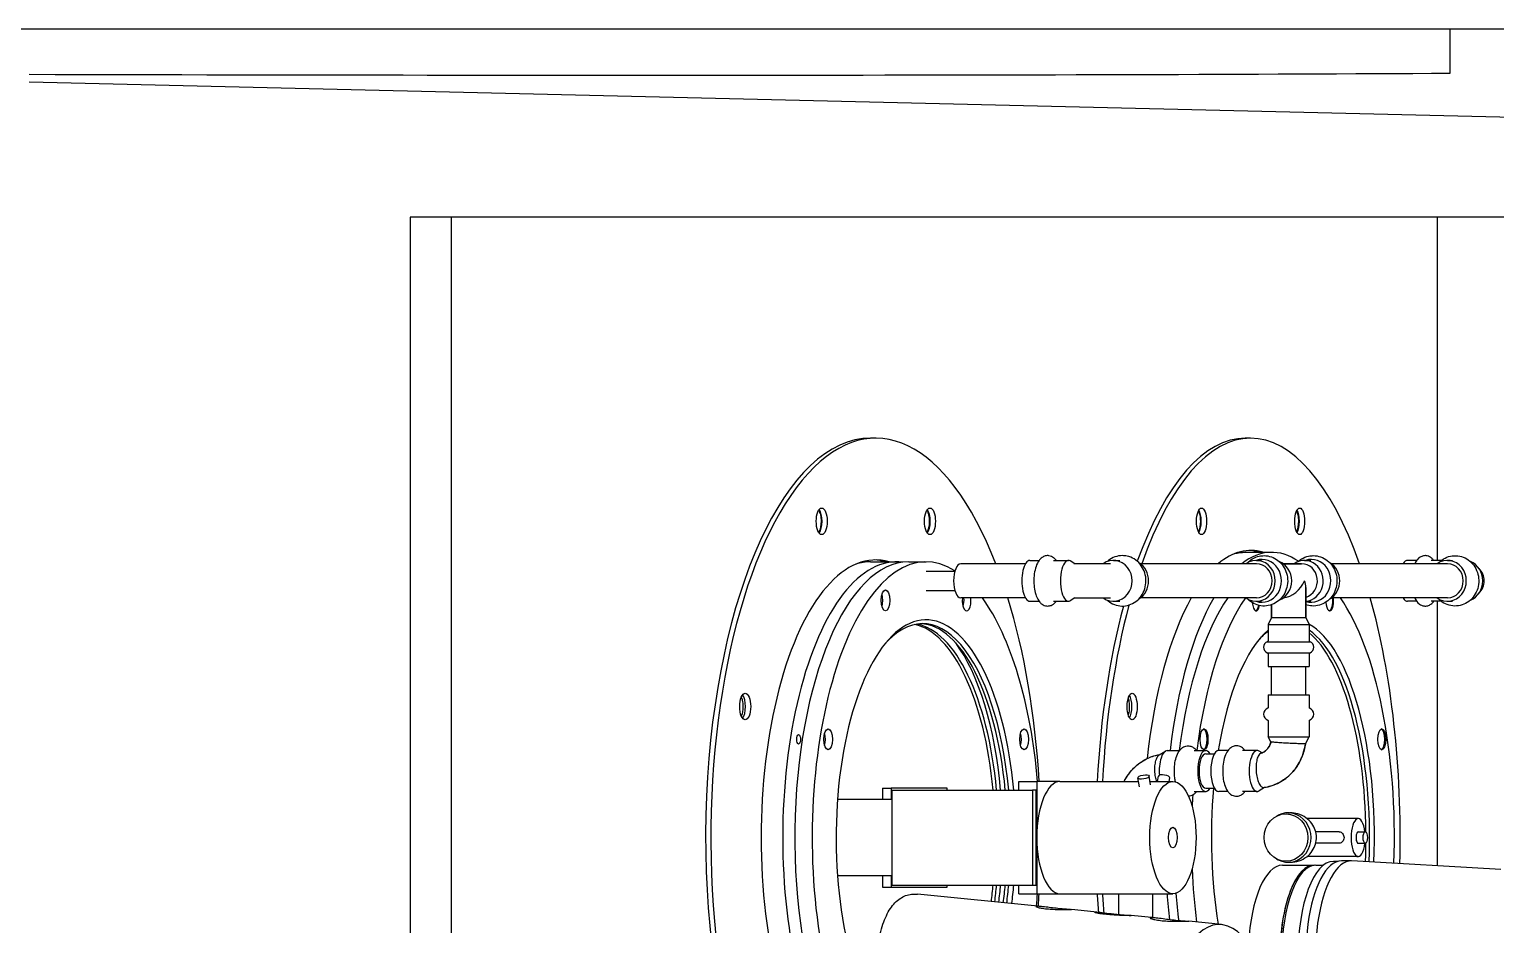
# Model space of a CAD drawing. Header units: millimetres. Extents: x 0 to 118900, y 0 to 84100.
# Drawn here: x 35379 to 36150, y 74090 to 74561 of the extents above; entities that cross this region are included whole.
import ezdxf

# ---------------------------------------------------------------- set-up
doc = ezdxf.new("R2010")
doc.units = ezdxf.units.MM
doc.header["$LTSCALE"] = 100
doc.layers.add('Visible', color=7, linetype='Continuous', lineweight=25)

msp = doc.modelspace()

# ---------------------------------------------------------------- linework, layer by layer
at = {"layer": 'Visible'}
for p, q in [((36513.93, 74561.18), (34208.97, 74561.18)), ((36125.83, 74538.12), (36125.83, 74561.18)), ((35378.81, 74533.51), (36444.13, 74508.18)), ((35579.12, 74462.45), (35579.12, 72588.18)), ((36263.92, 74462.45), (35579.12, 74462.45)), ((35600.81, 72588.18), (35600.81, 74462.45)), ((36119.22, 74281.93), (36119.22, 74462.45)), ((35823.87, 74346.18), (35821.13, 74346.18)), ((36020.91, 74346.18), (36018.13, 74346.18)), ((35821.13, 74281.18), (35834.8, 74281.18)), ((35841.17, 74281.18), (35850.28, 74281.18)), ((35904.91, 74281.93), (35909.7, 74281.93)), ((35917.32, 74281.93), (35925.14, 74281.93)), ((35928.52, 74280.18), (35926.12, 74281.63)), ((35948.77, 74281.93), (35952.12, 74281.93)), ((36018.13, 74286.18), (36032.04, 74286.18)), ((36024, 74281.93), (36026.64, 74281.93)), ((36049.21, 74281.93), (36052.55, 74281.93)), ((36108.21, 74281.93), (36103.42, 74281.93)), ((36121.14, 74281.93), (36115.83, 74281.93)), ((36124.44, 74281.93), (36127.08, 74281.93)), ((35850.28, 74276.18), (35865.4, 74276.18)), ((35902.6, 74280.18), (35868.49, 74280.18)), ((35947.3, 74280.18), (35928.04, 74280.18)), ((36024, 74280.18), (35962.84, 74280.18)), ((36038.07, 74280.18), (36047.75, 74280.18)), ((36047.75, 74280.18), (36038.07, 74280.18)), ((36124.44, 74280.18), (36063.28, 74280.18)), ((35850.28, 74266.18), (35865.4, 74266.18)), ((36049.94, 74267.63), (36049.94, 74251.88)), ((36049.94, 74251.88), (36049.94, 74267.63)), ((35902.6, 74262.18), (35868.49, 74262.18)), ((35904.91, 74260.43), (35909.7, 74260.43)), ((35917.32, 74260.43), (35925.14, 74260.43)), ((35928.52, 74262.18), (35926.12, 74260.72)), ((35928.04, 74262.18), (35947.3, 74262.18)), ((35948.77, 74260.43), (35952.12, 74260.43)), ((36024, 74262.18), (35962.84, 74262.18)), ((36024, 74260.43), (36026.64, 74260.43)), ((36031.94, 74258.62), (36031.94, 74251.88)), ((36031.94, 74251.88), (36031.94, 74258.62)), ((36049.94, 74260.43), (36052.55, 74260.43)), ((36124.44, 74262.18), (36063.28, 74262.18)), ((36108.21, 74260.43), (36103.42, 74260.43)), ((36121.14, 74260.43), (36115.83, 74260.43)), ((36119.22, 74121.32), (36119.22, 74260.43)), ((36124.44, 74260.43), (36127.08, 74260.43)), ((36031.94, 74251.88), (36030.19, 74248.18)), ((36031.94, 74251.88), (36049.94, 74251.88)), ((36049.94, 74251.88), (36051.69, 74248.18)), ((36030.19, 74248.18), (36051.69, 74248.18)), ((36030.19, 74248.18), (36030.19, 74239.68)), ((36051.69, 74248.18), (36051.69, 74239.68)), ((36029.69, 74239.18), (36052.19, 74239.18)), ((36029.69, 74233.38), (36052.19, 74233.38)), ((36030.19, 74232.88), (36030.19, 74226.18)), ((36051.69, 74232.88), (36051.69, 74226.18)), ((36030.19, 74226.18), (36051.69, 74226.18)), ((36031.94, 74211.18), (36031.94, 74226.18)), ((36049.94, 74211.18), (36049.94, 74226.18)), ((36030.19, 74211.18), (36051.69, 74211.18)), ((36030.19, 74211.18), (36030.19, 74204.48)), ((36051.69, 74211.18), (36051.69, 74204.48)), ((36030.19, 74197.68), (36030.19, 74189.18)), ((36051.69, 74197.68), (36051.69, 74189.18)), ((36030.19, 74189.18), (36051.69, 74189.18)), ((36031.61, 74186.55), (36030.19, 74189.18)), ((36049.7, 74185.51), (36051.69, 74189.18)), ((35972.92, 74179.69), (35976.12, 74181.63)), ((35977.11, 74181.93), (35983.55, 74181.93)), ((35991.17, 74181.93), (35997.33, 74181.93)), ((36008.96, 74181.93), (36004.17, 74181.93)), ((36024.39, 74181.93), (36016.58, 74181.93)), ((36026.91, 74180.7), (36025.37, 74181.63)), ((35997.33, 74180.18), (36001.85, 74180.18)), ((35899.11, 74161.18), (35899.11, 74165.68)), ((35899.11, 74165.68), (35908.49, 74165.68)), ((35920.68, 74165.68), (35908.49, 74165.68)), ((35908.49, 74165.68), (35908.49, 74136.18)), ((35920.68, 74165.68), (35961.95, 74165.68)), ((35962.42, 74162.9), (35961.63, 74167.55)), ((35968.34, 74163.91), (35967.54, 74168.56)), ((35968.04, 74165.68), (35980.06, 74165.68)), ((35972.04, 74165.68), (35972.53, 74168.56)), ((35978.13, 74165.68), (35978.45, 74167.55)), ((35827.42, 74162.18), (35827.42, 74156.18)), ((35827.42, 74162.18), (35831.97, 74162.18)), ((35831.97, 74162.18), (35831.97, 74156.18)), ((35861.3, 74162.18), (35831.97, 74162.18)), ((35832.39, 74161.18), (35906.16, 74161.18)), ((35832.39, 74111.18), (35832.39, 74161.18)), ((35861.3, 74161.18), (35861.3, 74162.18)), ((35908.22, 74161.18), (35906.16, 74161.18)), ((35906.16, 74161.18), (35906.16, 74111.18)), ((35908.22, 74111.18), (35908.22, 74161.18)), ((35991.17, 74160.43), (35997.33, 74160.43)), ((35997.33, 74162.18), (36001.85, 74162.18)), ((36008.96, 74160.43), (36004.17, 74160.43)), ((36024.39, 74160.43), (36016.58, 74160.43)), ((36028.3, 74162.5), (36025.37, 74160.72)), ((35831.97, 74156.18), (35803.72, 74156.18)), ((36034.48, 74147.42), (36035.39, 74147.89)), ((36040.65, 74149.19), (36041.77, 74149.19)), ((36077.47, 74146.18), (36050.56, 74146.18)), ((35908.49, 74136.18), (35908.49, 74106.68)), ((36067.41, 74139.18), (36055.17, 74139.19)), ((36077.47, 74139.18), (36081.18, 74139.18)), ((36067.41, 74133.18), (36055.16, 74133.19)), ((36077.47, 74133.18), (36081.18, 74133.18)), ((36034.47, 74124.98), (36035.38, 74124.5)), ((36037.6, 74121.68), (36054.29, 74121.68)), ((36040.64, 74123.19), (36041.76, 74123.19)), ((36077.47, 74126.18), (36050.53, 74126.18)), ((36055.22, 74121.68), (36059.25, 74121.68)), ((36067.02, 74123.68), (36064.49, 74123.68)), ((36073.77, 74123.88), (36068.7, 74123.88)), ((36152.5, 74119.44), (36074.16, 74123.87)), ((35803.72, 74116.18), (35831.97, 74116.18)), ((35827.42, 74116.18), (35827.42, 74110.18)), ((35831.97, 74116.18), (35831.97, 74110.18)), ((35827.42, 74110.18), (35831.97, 74110.18)), ((35831.97, 74110.18), (35861.3, 74110.18)), ((35832.39, 74111.18), (35906.16, 74111.18)), ((35910.83, 74099.93), (35845.84, 74106.43)), ((35861.3, 74110.18), (35861.3, 74111.18)), ((35899.11, 74106.68), (35899.11, 74111.18)), ((35899.11, 74106.68), (35908.49, 74106.68)), ((35906.16, 74111.18), (35908.22, 74111.18)), ((35908.49, 74106.68), (35920.68, 74106.68)), ((35920.68, 74106.68), (35980.06, 74106.68)), ((35951.56, 74095.76), (35951.56, 74106.68)), ((35969.56, 74094.06), (35969.56, 74106.68)), ((35941.74, 74096.84), (35926.67, 74098.35)), ((35950.09, 74095.51), (35948.11, 74095.51)), ((35950.09, 74095.51), (35952.91, 74095.51)), ((35952.91, 74095.51), (35953.19, 74095.23)), ((35970.7, 74093.94), (35958.08, 74095.21)), ((36005.67, 74090.45), (35988.47, 74092.17))]:
    msp.add_line(p, q, dxfattribs=at)
for centre, radius, start, end in [((36134.74, 74271.18), 9, 314.04405, 45.95595), ((36030.79, 74236.28), 3.1, 110.81542, 249.18458), ((36029.69, 74239.68), 0.5, 270, 0), ((36052.19, 74239.68), 0.5, 180, 270), ((36051.08, 74236.28), 3.1, 290.81542, 69.18458), ((36029.69, 74232.88), 0.5, 0, 90), ((36052.19, 74232.88), 0.5, 90, 180), ((36031, 74201.08), 3.31, 107.34635, 252.65365), ((36029.94, 74204.48), 0.25, 287.34635, 0), ((36051.94, 74204.48), 0.25, 180, 252.65365), ((36050.87, 74201.08), 3.31, 287.34635, 72.65365), ((36029.94, 74197.68), 0.25, 0, 72.65365), ((36051.94, 74197.68), 0.25, 107.34635, 180)]:
    msp.add_arc(centre, radius, start, end, dxfattribs=at)
for centre, major_axis, ratio, start_param, end_param in [((24937.91, 74793.16), (-11950, 230.75), 0.00929, 2.633764, 2.782712), ((35823.87, 74136.18), (0, 210), 0.413002, 5.467974, 9.184374), ((35821.13, 74136.18), (0, -210), 0.413002, 3.141593, 6.075094), ((36018.13, 74136.18), (0, 210), 0.37453, 0, 0.806906), ((36020.91, 74136.18), (0, 210), 0.37453, 5.467974, 7.098397), ((35792.69, 74302.48), (0, 7), 0.413002, 3.633753, 5.791025), ((35849.58, 74302.48), (0, 7), 0.413002, 3.633753, 5.791025), ((35992.33, 74302.48), (0, 7), 0.37453, 3.700786, 5.723992), ((36043.93, 74302.48), (0, 7), 0.37453, 3.700786, 5.723992), ((35850.28, 74136.18), (0, 145), 0.413002, 6.026618, 9.206833), ((36020.91, 74136.18), (0, 151), 0.37453, 6.168035, 6.588866), ((35823.87, 74136.18), (0, -146), 0.413002, 3.024485, 6.400293), ((35834.8, 74136.18), (0, 145), 0.413002, 6.229932, 9.474597), ((35841.17, 74136.18), (0, 145), 0.413002, 0, 3.084771), ((35821.13, 74136.18), (0, 145), 0.413002, 0, 0.12923), ((35822.05, 74136.18), (0, 146), 0.413002, 6.166077, 6.268081), ((35904.91, 74271.18), (0, 10.75), 0.393852, 0, 3.141593), ((35925.14, 74271.18), (0, 10.75), 0.393852, 6.048887, 9.659076), ((35948.77, 74271.18), (0, 10.75), 0.919174, 2.562957, 6.861821), ((36018.13, 74136.18), (0, 150), 0.37453, 0, 0.11056), ((36032.04, 74136.18), (0, 150), 0.37453, 6.031356, 6.566979), ((36024, 74271.18), (0, 10.75), 0.919174, 2.562957, 6.861821), ((36019.06, 74136.18), (0, 151), 0.37453, 6.168035, 6.266789), ((36026.84, 74271.18), (0, 11.25), 0.919174, 2.841527, 6.583251), ((36032.66, 74271.18), (0, 10.75), 0.919174, 3.486881, 5.937897), ((36049.21, 74271.18), (0, 10.75), 0.919174, 3.215447, 6.861821), ((36052.75, 74271.18), (0, 11.25), 0.919174, 2.865831, 6.582443), ((36103.42, 74271.18), (0, 10.75), 0.393852, 0, 0.578636), ((36124.44, 74271.18), (0, 10.75), 0.919174, 2.562957, 6.861821), ((36133.1, 74271.18), (0, 10.75), 0.919174, 3.488992, 5.935786), ((35868.49, 74271.18), (0, -9), 0.413002, 3.141593, 6.283185), ((35957.43, 74271.18), (0, -10.75), 0.919174, 0.507415, 2.634178), ((36024, 74271.18), (0, 9), 0.919174, 3.141593, 6.283185), ((36047.75, 74271.18), (0, 9), 0.919174, 3.40906, 6.283185), ((36057.87, 74271.18), (0, -10.75), 0.919174, 0.504173, 2.63742), ((36124.44, 74271.18), (0, 9), 0.919174, 3.141593, 6.283185), ((36040.94, 74271.18), (-7.51, -7.51), 0.659449, 0.669047, 2.153785), ((36040.94, 74271.18), (-7.51, -7.51), 0.659449, 0.669047, 2.153785), ((36040.94, 74271.18), (-7.51, 7.51), 0.659449, 3.724581, 4.1294), ((36040.94, 74271.18), (7.51, -7.51), 0.659449, 0.582989, 0.987808), ((35825.3, 74260.9), (0, 5.5), 0.413002, 4.072013, 5.352765), ((35871.61, 74260.9), (0, -5.5), 0.413002, 4.478207, 8.088164), ((35867.97, 74260.9), (0, 5.5), 0.413002, 4.072013, 4.946571), ((35850.28, 74136.18), (0, 145), 0.413002, 4.917268, 5.765497), ((35823.87, 74136.18), (0, 210), 0.413002, 4.853331, 5.35589), ((36018.13, 74136.18), (0, 210), 0.37453, 0.952272, 1.429854), ((36020.91, 74136.18), (0, -210), 0.37453, 4.090804, 4.571447), ((36020.91, 74136.18), (0, 151), 0.37453, 0.583686, 1.29178), ((36032.04, 74136.18), (0, -150), 0.37453, 3.715106, 4.402451), ((36033.89, 74136.18), (0, 142.5), 0.37453, 0.485995, 1.243956), ((36043.16, 74136.18), (0, -142.5), 0.37453, 3.627588, 4.385548), ((36023.81, 74260.9), (0, -5.5), 0.37453, 4.937342, 7.334614), ((36023.35, 74260.9), (0, -5.5), 0.37453, 0.11277, 1.07239), ((36062.51, 74260.9), (0, -5.5), 0.37453, 4.887826, 8.088164), ((36062.05, 74260.9), (0, -5.5), 0.37453, 0.11277, 1.804979), ((36043.16, 74136.18), (0, 142.5), 0.37453, 4.617067, 5.79719), ((36020.91, 74136.18), (0, 210), 0.37453, 4.646922, 5.35589), ((36103.42, 74271.18), (0, -10.75), 0.393852, 5.704549, 6.283185), ((35850.28, 74136.18), (0, 114.5), 0.413002, 4.932503, 8.893525), ((35848.46, 74136.18), (0, 112.5), 0.413002, 4.936482, 6.736463), ((35840.26, 74136.18), (0, 112.5), 0.413002, 4.936482, 6.194865), ((35842.08, 74136.18), (0, 112.5), 0.413002, 4.936482, 6.214527), ((35846.63, 74136.18), (0, 112.5), 0.413002, 4.936482, 6.263583), ((36043.16, 74136.18), (0, 114.5), 0.37453, 0.307442, 1.160053), ((36041.31, 74136.18), (0, 112.5), 0.37453, 0.267156, 0.395765), ((36043.16, 74136.18), (0, 114.5), 0.37453, 4.59889, 6.086377), ((36041.31, 74136.18), (0, 112.5), 0.37453, 4.59818, 6.034345), ((36039.45, 74136.18), (0, 112.5), 0.37453, 4.73734, 5.988653), ((35842.08, 74136.18), (0, -117.5), 0.413002, 1.785201, 2.628638), ((35752.45, 74205.06), (0, 7), 0.413002, 3.633753, 5.791025), ((35955.84, 74205.06), (0, 7), 0.37453, 3.700786, 5.723992), ((35795.12, 74187.84), (0, 5.5), 0.413002, 4.072013, 5.352765), ((35898.15, 74187.84), (0, 5.5), 0.413002, 4.072013, 5.352765), ((35995.99, 74187.84), (0, 5.5), 0.37453, 3.254362, 6.170416), ((36089.41, 74187.84), (0, 5.5), 0.37453, 3.254362, 6.170416), ((35977.11, 74171.18), (0, 10.75), 0.393852, 0, 1.776556), ((35997.33, 74171.18), (0, 10.75), 0.393852, 5.704549, 10.003414), ((36004.17, 74171.18), (0, -10.75), 0.393852, 3.141593, 6.283185), ((36024.39, 74171.18), (0, -10.75), 0.393852, 2.907295, 6.517483), ((35997.33, 74171.18), (0, -9), 0.393852, 3.141593, 6.283185), ((35920.68, 74136.18), (0, 29.5), 0.413002, 0, 1.570796), ((35975.49, 74168.05), (-2.96, 0.51), 0.348521, 3.141593, 6.283185), ((36043.16, 74136.18), (0, -142.5), 0.37453, 4.554702, 4.59624), ((36043.16, 74136.18), (0, -114.5), 0.37453, 4.483317, 5.121488), ((36040.64, 74136.19), (0.01, 13), 0.927215, 2.689856, 6.734922), ((36077.47, 74136.18), (0, -10), 0.37453, 1.875489, 7.549289), ((35920.68, 74136.18), (0, -29.5), 0.413002, 4.712389, 6.283185), ((36077.47, 74136.18), (0, 3), 0.37453, 0, 3.141593), ((36039.45, 74136.18), (0, -112.5), 0.37453, 1.457524, 1.545845), ((36043.16, 74136.18), (0, -142.5), 0.37453, 4.828538, 5.029311), ((36037.6, 74073.68), (0, 48), 0.37453, 0, 1.433568), ((36054.29, 74073.68), (0, 47.9), 0.37453, 0.014594, 2.142455), ((36054.29, 74073.68), (0, 48), 0.37453, 6.257394, 7.853982), ((36055.22, 74073.68), (0, 48), 0.37453, 0, 1.570796), ((36064.49, 74073.68), (0, 50), 0.37453, 0, 1.570796), ((36068.7, 74073.68), (0, 50.2), 0.37453, 0, 2.450408), ((36073.77, 74073.68), (0, 50.2), 0.37453, 6.262005, 8.733594), ((35840.26, 74136.18), (0, -112.5), 0.413002, 1.26729, 1.346703), ((35842.08, 74136.18), (0, -112.5), 0.413002, 1.265615, 1.346703), ((35842.08, 74136.18), (0, -117.5), 0.413002, 1.277095, 1.356391), ((35846.63, 74136.18), (0, 112.5), 0.413002, 4.403015, 4.488296), ((35848.46, 74136.18), (0, 112.5), 0.413002, 4.401337, 4.488296), ((35850.28, 74136.18), (0, 114.5), 0.413002, 4.404516, 4.492275), ((35850.28, 74136.18), (0, 145), 0.413002, 4.461546, 4.50751), ((35823.87, 74136.18), (0, 210), 0.413002, 4.539657, 4.571447), ((36018.13, 74136.18), (0, 210), 0.37453, 1.711739, 1.758806), ((36020.91, 74136.18), (0, -210), 0.37453, 4.853331, 4.901858), ((36032.04, 74136.18), (0, -150), 0.37453, 4.910346, 5.004578), ((36033.89, 74136.18), (0, 142.5), 0.37453, 1.77749, 1.882926), ((36004.43, 74018.01), (0, 72.5), 0.413002, 4.934904, 7.677163)]:
    msp.add_ellipse(centre, major_axis=major_axis, ratio=ratio, start_param=start_param, end_param=end_param, dxfattribs=at)
for centre, major_axis, ratio in [((35795.42, 74302.48), (0, 7), 0.413002), ((35852.32, 74302.48), (0, 7), 0.413002), ((35995.11, 74302.48), (0, 7), 0.37453), ((36046.71, 74302.48), (0, 7), 0.37453), ((35828.94, 74260.9), (0, -5.5), 0.413002), ((35755.18, 74205.06), (0, -7), 0.413002), ((35958.63, 74205.06), (0, -7), 0.37453), ((35783.28, 74187.84), (0, -2.46), 0.413002), ((35798.77, 74187.84), (0, -5.5), 0.413002), ((35901.79, 74187.84), (0, 5.5), 0.413002), ((35996.45, 74187.84), (0, 5.5), 0.37453), ((36089.88, 74187.84), (0, 5.5), 0.37453), ((35964.59, 74168.05), (2.96, 0.51), 0.348521), ((35980.06, 74136.18), (0, -29.5), 0.413002), ((36039.52, 74136.19), (0.01, 12.47), 0.927215), ((35980.06, 74136.18), (0, -5.4), 0.413002), ((36081.18, 74136.18), (0, -3), 0.37453)]:
    msp.add_ellipse(centre, major_axis=major_axis, ratio=ratio, dxfattribs=at)
for points, knots in [([(35793.8, 74308.27), (35794.18, 74307.65), (35794.51, 74306.81), (35794.73, 74305.83), (35794.96, 74304.81), (35795.09, 74303.64), (35795.09, 74302.48)], [2.1646231, 2.1646231, 2.1646231, 2.1646231, 2.6417736, 2.6417736, 2.6417736, 3.1415927, 3.1415927, 3.1415927, 3.1415927]), ([(35850.69, 74308.26), (35851.06, 74307.64), (35851.38, 74306.8), (35851.6, 74305.83), (35851.82, 74304.81), (35851.95, 74303.64), (35851.95, 74302.48)], [2.1665862, 2.1665862, 2.1665862, 2.1665862, 2.6417736, 2.6417736, 2.6417736, 3.1415927, 3.1415927, 3.1415927, 3.1415927]), ([(35993.48, 74307.96), (35993.76, 74307.38), (35994, 74306.65), (35994.17, 74305.83), (35994.38, 74304.81), (35994.49, 74303.64), (35994.49, 74302.48)], [2.2402782, 2.2402782, 2.2402782, 2.2402782, 2.6417736, 2.6417736, 2.6417736, 3.1415927, 3.1415927, 3.1415927, 3.1415927]), ([(36045.07, 74307.94), (36045.34, 74307.36), (36045.57, 74306.65), (36045.73, 74305.83), (36045.94, 74304.81), (36046.05, 74303.64), (36046.05, 74302.48)], [2.2443755, 2.2443755, 2.2443755, 2.2443755, 2.6417736, 2.6417736, 2.6417736, 3.1415927, 3.1415927, 3.1415927, 3.1415927]), ([(35795.09, 74302.48), (35795.09, 74300.54), (35794.73, 74298.62), (35794.14, 74297.31), (35794.03, 74297.08), (35793.92, 74296.87), (35793.8, 74296.68)], [-3.1415927, -3.1415927, -3.1415927, -3.1415927, -2.3112322, -2.3112322, -2.3112322, -2.1646231, -2.1646231, -2.1646231, -2.1646231]), ([(35851.95, 74302.48), (35851.95, 74300.54), (35851.6, 74298.62), (35851.02, 74297.31), (35850.92, 74297.08), (35850.81, 74296.87), (35850.69, 74296.69)], [-3.1415927, -3.1415927, -3.1415927, -3.1415927, -2.3112322, -2.3112322, -2.3112322, -2.1665862, -2.1665862, -2.1665862, -2.1665862]), ([(35994.49, 74302.48), (35994.49, 74300.54), (35994.17, 74298.62), (35993.63, 74297.31), (35993.58, 74297.2), (35993.53, 74297.09), (35993.48, 74296.99)], [-3.1415927, -3.1415927, -3.1415927, -3.1415927, -2.3112322, -2.3112322, -2.3112322, -2.2402782, -2.2402782, -2.2402782, -2.2402782]), ([(36046.05, 74302.48), (36046.05, 74300.54), (36045.73, 74298.62), (36045.2, 74297.31), (36045.16, 74297.2), (36045.12, 74297.1), (36045.07, 74297.01)], [-3.1415927, -3.1415927, -3.1415927, -3.1415927, -2.3112322, -2.3112322, -2.3112322, -2.2443755, -2.2443755, -2.2443755, -2.2443755]), ([(35918.69, 74281.93), (35918.64, 74282), (35918.59, 74282.07), (35918.19, 74282.57), (35917.8, 74282.97), (35916.67, 74283.83), (35915.83, 74284.25), (35914.24, 74284.47), (35913.56, 74284.43), (35912.3, 74284.09), (35911.73, 74283.8), (35910.59, 74283), (35910.09, 74282.46), (35908.99, 74280.95), (35908.5, 74279.91), (35907.69, 74277.55), (35907.39, 74276.2), (35907.03, 74273.48), (35906.95, 74272.12), (35906.99, 74269.44), (35907.11, 74268.12), (35907.52, 74265.56), (35907.83, 74264.34), (35908.7, 74261.99), (35909.27, 74260.87), (35910.47, 74259.52), (35910.86, 74259.15), (35911.98, 74258.4), (35912.79, 74258.05), (35914.33, 74257.89), (35915, 74257.95), (35916.24, 74258.33), (35916.81, 74258.63), (35917.85, 74259.42), (35918.31, 74259.91), (35918.69, 74260.43)], [1.082608, 1.082608, 1.082608, 1.082608, 1.109639, 1.109639, 1.279779, 1.279779, 1.51502, 1.51502, 1.674676, 1.674676, 1.841225, 1.841225, 2.065611, 2.065611, 2.424411, 2.424411, 2.817053, 2.817053, 3.178273, 3.178273, 3.53275, 3.53275, 3.897306, 3.897306, 4.293957, 4.293957, 4.450932, 4.450932, 4.670829, 4.670829, 4.82925, 4.82925, 4.998388, 4.998388, 5.200578, 5.200578, 5.200578, 5.200578]), ([(35953.46, 74284.43), (35952.15, 74284.43), (35950.84, 74284.21), (35948.36, 74283.35), (35947.18, 74282.71), (35945.89, 74281.7), (35945.64, 74281.5), (35945.41, 74281.29)], [0, 0, 0, 0, 0.3077086, 0.3077086, 0.6181895, 0.6181895, 0.6924692, 0.6924692, 0.6924692, 0.6924692]), ([(35945.41, 74261.07), (35945.8, 74260.72), (35946.21, 74260.39), (35947.74, 74259.32), (35948.97, 74258.73), (35951.53, 74258.01), (35952.86, 74257.87), (35955.48, 74258.03), (35956.77, 74258.33), (35959.2, 74259.34), (35960.34, 74260.05), (35962.37, 74261.82), (35963.25, 74262.88), (35964.67, 74265.26), (35965.2, 74266.58), (35965.86, 74269.33), (35965.97, 74270.77), (35965.76, 74273.62), (35965.44, 74275.03), (35964.39, 74277.67), (35963.66, 74278.9), (35961.88, 74281.04), (35960.82, 74281.96), (35958.51, 74283.37), (35957.25, 74283.88), (35955.13, 74284.34), (35954.29, 74284.43), (35953.46, 74284.43)], [2.449123, 2.449123, 2.449123, 2.449123, 2.572098, 2.572098, 2.888109, 2.888109, 3.197733, 3.197733, 3.50554, 3.50554, 3.81704, 3.81704, 4.135591, 4.135591, 4.461062, 4.461062, 4.790847, 4.790847, 5.121547, 5.121547, 5.449656, 5.449656, 5.771877, 5.771877, 6.086524, 6.086524, 6.283185, 6.283185, 6.283185, 6.283185]), ([(36027.98, 74284.43), (36029.28, 74284.43), (36030.59, 74284.21), (36033.07, 74283.35), (36034.25, 74282.71), (36036.36, 74281.06), (36037.3, 74280.06), (36038.84, 74277.77), (36039.44, 74276.49), (36040.24, 74273.79), (36040.43, 74272.36), (36040.38, 74269.5), (36040.14, 74268.08), (36039.24, 74265.38), (36038.58, 74264.11), (36036.92, 74261.86), (36035.92, 74260.88), (36033.68, 74259.32), (36032.45, 74258.73), (36029.9, 74258.01), (36028.57, 74257.87), (36025.96, 74258.03), (36024.67, 74258.33), (36022.24, 74259.34), (36021.1, 74260.05), (36019.79, 74261.19), (36019.5, 74261.47), (36019.23, 74261.77)], [0, 0, 0, 0, 0.308351, 0.308351, 0.619354, 0.619354, 0.936729, 0.936729, 1.260878, 1.260878, 1.589597, 1.589597, 1.919751, 1.919751, 2.248084, 2.248084, 2.571408, 2.571408, 2.88767, 2.88767, 3.197853, 3.197853, 3.506297, 3.506297, 3.818274, 3.818274, 3.91234, 3.91234, 3.91234, 3.91234]), ([(36019.23, 74280.59), (36019.99, 74281.39), (36020.85, 74282.1), (36022.93, 74283.37), (36024.19, 74283.88), (36026.31, 74284.34), (36027.14, 74284.43), (36027.98, 74284.43)], [5.512438, 5.512438, 5.512438, 5.512438, 5.7712067, 5.7712067, 6.0861742, 6.0861742, 6.2831853, 6.2831853, 6.2831853, 6.2831853]), ([(36045.86, 74281.29), (36046.43, 74281.81), (36047.05, 74282.27), (36048.85, 74283.37), (36050.11, 74283.88), (36052.23, 74284.34), (36053.06, 74284.43), (36053.89, 74284.43)], [5.5909477, 5.5909477, 5.5909477, 5.5909477, 5.7712067, 5.7712067, 6.0861742, 6.0861742, 6.2831853, 6.2831853, 6.2831853, 6.2831853]), ([(36053.89, 74284.43), (36055.2, 74284.43), (36056.5, 74284.21), (36058.99, 74283.35), (36060.16, 74282.71), (36062.28, 74281.06), (36063.21, 74280.06), (36064.76, 74277.77), (36065.36, 74276.49), (36066.15, 74273.79), (36066.35, 74272.36), (36066.3, 74269.5), (36066.05, 74268.08), (36065.15, 74265.38), (36064.49, 74264.11), (36062.83, 74261.86), (36061.83, 74260.88), (36059.6, 74259.32), (36058.37, 74258.73), (36055.81, 74258.01), (36054.49, 74257.87), (36052.07, 74258.02), (36050.98, 74258.24), (36049.94, 74258.62)], [0, 0, 0, 0, 0.308351, 0.308351, 0.619354, 0.619354, 0.936729, 0.936729, 1.260878, 1.260878, 1.589597, 1.589597, 1.919751, 1.919751, 2.248084, 2.248084, 2.571408, 2.571408, 2.88767, 2.88767, 3.197853, 3.197853, 3.459207, 3.459207, 3.459207, 3.459207]), ([(36112.71, 74284.43), (36112.06, 74284.43), (36111.42, 74284.29), (36110.22, 74283.81), (36109.68, 74283.44), (36108.55, 74282.45), (36108.06, 74281.77), (36107.48, 74280.77), (36107.32, 74280.48), (36107.18, 74280.18)], [0, 0, 0, 0, 0.1568821, 0.1568821, 0.335998, 0.335998, 0.5973462, 0.5973462, 0.7004453, 0.7004453, 0.7004453, 0.7004453]), ([(36117.2, 74281.93), (36117.05, 74282.14), (36116.88, 74282.35), (36116.35, 74282.92), (36115.96, 74283.27), (36114.85, 74284), (36114.04, 74284.32), (36113.01, 74284.42), (36112.86, 74284.43), (36112.71, 74284.43)], [5.7949966, 5.7949966, 5.7949966, 5.7949966, 5.8774945, 5.8774945, 6.0303755, 6.0303755, 6.2460895, 6.2460895, 6.2831853, 6.2831853, 6.2831853, 6.2831853]), ([(36119.64, 74280.57), (36120.18, 74281.15), (36120.77, 74281.67), (36122.51, 74282.93), (36123.73, 74283.54), (36126.28, 74284.31), (36127.6, 74284.47), (36130.22, 74284.36), (36131.52, 74284.09), (36133.97, 74283.12), (36135.12, 74282.43), (36137.17, 74280.7), (36138.07, 74279.65), (36139.53, 74277.31), (36140.09, 74276), (36140.78, 74273.26), (36140.92, 74271.82), (36140.76, 74268.97), (36140.46, 74267.55), (36139.46, 74264.89), (36138.75, 74263.65), (36137, 74261.48), (36135.96, 74260.54), (36133.67, 74259.08), (36132.42, 74258.55), (36129.84, 74257.94), (36128.51, 74257.86), (36125.9, 74258.13), (36124.62, 74258.48), (36122.23, 74259.59), (36121.12, 74260.35), (36119.97, 74261.44), (36119.8, 74261.61), (36119.64, 74261.78)], [0.798912, 0.798912, 0.798912, 0.798912, 0.983706, 0.983706, 1.300136, 1.300136, 1.610017, 1.610017, 1.917773, 1.917773, 2.228953, 2.228953, 2.547089, 2.547089, 2.872233, 2.872233, 3.201868, 3.201868, 3.532608, 3.532608, 3.860951, 3.860951, 4.183563, 4.183563, 4.498616, 4.498616, 4.807703, 4.807703, 5.115691, 5.115691, 5.427974, 5.427974, 5.484273, 5.484273, 5.484273, 5.484273]), ([(36107.18, 74262.18), (36107.21, 74262.13), (36107.23, 74262.08), (36107.81, 74260.87), (36108.52, 74259.79), (36110.33, 74258.47), (36111.16, 74258.09), (36112.73, 74257.89), (36113.41, 74257.94), (36114.66, 74258.28), (36115.23, 74258.58), (36116.32, 74259.37), (36116.8, 74259.88), (36117.2, 74260.43)], [2.441147, 2.441147, 2.441147, 2.441147, 2.457256, 2.457256, 2.861805, 2.861805, 3.091032, 3.091032, 3.250193, 3.250193, 3.417647, 3.417647, 3.629781, 3.629781, 3.629781, 3.629781]), ([(35753.14, 74210.01), (35753.34, 74209.54), (35753.51, 74209), (35753.65, 74208.42), (35753.89, 74207.39), (35754.01, 74206.23), (35754.01, 74205.06)], [2.3559974, 2.3559974, 2.3559974, 2.3559974, 2.6417736, 2.6417736, 2.6417736, 3.1415927, 3.1415927, 3.1415927, 3.1415927]), ([(35956.57, 74209.4), (35956.66, 74209.09), (35956.75, 74208.76), (35956.82, 74208.42), (35957.04, 74207.39), (35957.15, 74206.23), (35957.15, 74205.06)], [2.4733173, 2.4733173, 2.4733173, 2.4733173, 2.6417736, 2.6417736, 2.6417736, 3.1415927, 3.1415927, 3.1415927, 3.1415927]), ([(35981.42, 74165.49), (35981.27, 74166.17), (35981.15, 74166.86), (35980.88, 74168.88), (35980.8, 74170.24), (35980.84, 74172.92), (35980.95, 74174.24), (35981.37, 74176.79), (35981.67, 74178.02), (35982.55, 74180.37), (35983.11, 74181.48), (35984.32, 74182.84), (35984.71, 74183.2), (35985.82, 74183.96), (35986.64, 74184.31), (35988.18, 74184.47), (35988.85, 74184.4), (35990.09, 74184.03), (35990.65, 74183.72), (35991.7, 74182.94), (35992.15, 74182.45), (35992.54, 74181.93)], [2.619735, 2.619735, 2.619735, 2.619735, 2.817053, 2.817053, 3.178273, 3.178273, 3.53275, 3.53275, 3.897306, 3.897306, 4.293957, 4.293957, 4.450932, 4.450932, 4.670829, 4.670829, 4.82925, 4.82925, 4.998388, 4.998388, 5.200578, 5.200578, 5.200578, 5.200578]), ([(36017.95, 74181.93), (36017.9, 74182), (36017.84, 74182.07), (36017.45, 74182.57), (36017.06, 74182.97), (36015.92, 74183.83), (36015.08, 74184.25), (36013.49, 74184.47), (36012.81, 74184.43), (36011.56, 74184.09), (36010.98, 74183.8), (36009.85, 74183), (36009.34, 74182.46), (36008.24, 74180.95), (36007.76, 74179.91), (36006.95, 74177.55), (36006.65, 74176.2), (36006.29, 74173.48), (36006.21, 74172.12), (36006.25, 74169.44), (36006.36, 74168.12), (36006.78, 74165.56), (36007.08, 74164.34), (36007.95, 74161.99), (36008.52, 74160.87), (36009.72, 74159.52), (36010.11, 74159.15), (36011.23, 74158.4), (36012.05, 74158.05), (36013.59, 74157.89), (36014.25, 74157.95), (36015.5, 74158.33), (36016.06, 74158.63), (36017.11, 74159.42), (36017.56, 74159.91), (36017.95, 74160.43)], [1.082608, 1.082608, 1.082608, 1.082608, 1.109639, 1.109639, 1.279779, 1.279779, 1.51502, 1.51502, 1.674676, 1.674676, 1.841225, 1.841225, 2.065611, 2.065611, 2.424411, 2.424411, 2.817053, 2.817053, 3.178273, 3.178273, 3.53275, 3.53275, 3.897306, 3.897306, 4.293957, 4.293957, 4.450932, 4.450932, 4.670829, 4.670829, 4.82925, 4.82925, 4.998388, 4.998388, 5.200578, 5.200578, 5.200578, 5.200578]), ([(36031.6, 74186.56), (36031.44, 74185.94), (36031.23, 74185.34), (36030.7, 74184.23), (36030.39, 74183.71), (36029.7, 74182.77), (36029.31, 74182.36), (36028.51, 74181.63), (36028.08, 74181.33), (36027.21, 74180.82), (36026.77, 74180.63), (36026.31, 74180.48)], [3.415559, 3.415559, 3.415559, 3.415559, 3.617358, 3.617358, 3.81966, 3.81966, 4.021963, 4.021963, 4.224265, 4.224265, 4.426568, 4.426568, 4.426568, 4.426568]), ([(36026.31, 74180.48), (36026.38, 74180.5), (36026.44, 74180.52), (36027.2, 74180.79), (36027.89, 74181.17), (36029.18, 74182.19), (36029.78, 74182.83), (36030.77, 74184.31), (36031.16, 74185.12), (36031.5, 74186.18), (36031.56, 74186.37), (36031.6, 74186.56)], [3.427414, 3.427414, 3.427414, 3.427414, 3.455752, 3.455752, 3.769911, 3.769911, 4.08407, 4.08407, 4.376511, 4.376511, 4.438423, 4.438423, 4.438423, 4.438423]), ([(36049.7, 74185.51), (36049.41, 74183.27), (36048.85, 74181.06), (36047.21, 74176.83), (36046.14, 74174.82), (36043.52, 74171.13), (36041.98, 74169.45), (36038.5, 74166.54), (36036.57, 74165.32), (36032.44, 74163.44), (36030.24, 74162.79), (36028, 74162.45)], [3.28151, 3.28151, 3.28151, 3.28151, 3.540161, 3.540161, 3.798838, 3.798838, 4.057515, 4.057515, 4.316191, 4.316191, 4.574868, 4.574868, 4.574868, 4.574868]), ([(36028, 74162.45), (36029.45, 74162.67), (36030.88, 74163.02), (36034.82, 74164.37), (36037.23, 74165.66), (36041.55, 74168.97), (36043.47, 74170.99), (36046.59, 74175.52), (36047.8, 74178.02), (36049.13, 74182.23), (36049.49, 74183.86), (36049.7, 74185.51)], [3.279114, 3.279114, 3.279114, 3.279114, 3.446198, 3.446198, 3.754113, 3.754113, 4.068272, 4.068272, 4.382432, 4.382432, 4.572471, 4.572471, 4.572471, 4.572471]), ([(36048.97, 74185.48), (36048.58, 74185.48), (36048.04, 74185.49), (36046.72, 74185.52), (36045.95, 74185.54), (36044.06, 74185.61), (36042.91, 74185.65), (36040.53, 74185.76), (36039.33, 74185.82), (36037.02, 74185.96), (36035.94, 74186.03), (36034.06, 74186.19), (36033.28, 74186.26), (36032.17, 74186.4), (36031.83, 74186.46), (36031.64, 74186.53), (36031.61, 74186.54), (36031.61, 74186.55)], [-5.692854, -5.692854, -5.692854, -5.692854, -5.394073, -5.394073, -5.101679, -5.101679, -4.743486, -4.743486, -4.38361, -4.38361, -4.02207, -4.02207, -3.659042, -3.659042, -3.324761, -3.324761, -3.226075, -3.226075, -3.226075, -3.226075]), ([(36049.7, 74185.51), (36049.7, 74185.51), (36049.7, 74185.51), (36049.68, 74185.49), (36049.43, 74185.48), (36048.97, 74185.48)], [-0.3554045, -0.3554045, -0.3554045, -0.3554045, -0.3492052, -0.3492052, 0, 0, 0, 0]), ([(35954.46, 74165.68), (35955.1, 74166.97), (35955.83, 74168.21), (35957.98, 74171.23), (35959.52, 74172.91), (35963, 74175.81), (35964.93, 74177.04), (35968.96, 74178.87), (35971.06, 74179.51), (35973.2, 74179.86)], [3.634428, 3.634428, 3.634428, 3.634428, 3.7988381, 3.7988381, 4.0575148, 4.0575148, 4.3161915, 4.3161915, 4.5632549, 4.5632549, 4.5632549, 4.5632549]), ([(35954.46, 74165.68), (35954.98, 74166.74), (35955.58, 74167.77), (35957.76, 74171.04), (35959.64, 74173.1), (35963.96, 74176.51), (35966.4, 74177.86), (35970.36, 74179.27), (35971.77, 74179.63), (35973.2, 74179.86)], [5.2052243, 5.2052243, 5.2052243, 5.2052243, 5.3407075, 5.3407075, 5.6548668, 5.6548668, 5.969026, 5.969026, 6.1340512, 6.1340512, 6.1340512, 6.1340512]), ([(35971.56, 74165.68), (35971.31, 74166.42), (35971.1, 74167.23), (35970.74, 74169.15), (35970.62, 74170.26), (35970.54, 74172.5), (35970.59, 74173.6), (35970.86, 74175.66), (35971.07, 74176.59), (35971.64, 74178.19), (35972, 74178.82), (35972.56, 74179.44), (35972.74, 74179.58), (35972.92, 74179.69)], [-1.978805, -1.978805, -1.978805, -1.978805, -1.707581, -1.707581, -1.372474, -1.372474, -1.035542, -1.035542, -0.694471, -0.694471, -0.349205, -0.349205, -0.205653, -0.205653, -0.205653, -0.205653]), ([(36026.31, 74180.48), (36026.26, 74180.47), (36026.22, 74180.45), (36025.8, 74180.26), (36025.47, 74179.95), (36024.8, 74178.93), (36024.49, 74178.16), (36024.04, 74176.35), (36023.89, 74175.35), (36023.75, 74173.21), (36023.76, 74172.09), (36023.92, 74169.86), (36024.08, 74168.76), (36024.55, 74166.7), (36024.85, 74165.76), (36025.57, 74164.17), (36025.99, 74163.53), (36026.87, 74162.66), (36027.33, 74162.43), (36027.79, 74162.43)], [-2.738112, -2.738112, -2.738112, -2.738112, -2.698608, -2.698608, -2.407698, -2.407698, -2.048021, -2.048021, -1.707581, -1.707581, -1.372474, -1.372474, -1.035542, -1.035542, -0.694471, -0.694471, -0.349205, -0.349205, 0, 0, 0, 0]), ([(35992.54, 74160.43), (35992.49, 74160.36), (35992.44, 74160.29), (35992.04, 74159.79), (35991.65, 74159.38), (35990.52, 74158.52), (35989.68, 74158.11), (35988.58, 74157.96), (35988.43, 74157.94), (35988.29, 74157.93)], [1.0826076, 1.0826076, 1.0826076, 1.0826076, 1.1096394, 1.1096394, 1.2797787, 1.2797787, 1.5150202, 1.5150202, 1.5512645, 1.5512645, 1.5512645, 1.5512645]), ([(36041.76, 74123.19), (36043.35, 74123.19), (36044.95, 74123.46), (36047.9, 74124.47), (36049.25, 74125.2), (36051.6, 74126.99), (36052.58, 74128.05), (36054.12, 74130.31), (36054.68, 74131.51), (36055.39, 74133.95), (36055.56, 74135.17), (36055.52, 74137.61), (36055.32, 74138.83), (36054.52, 74141.23), (36053.93, 74142.43), (36052.28, 74144.68), (36051.23, 74145.74), (36048.72, 74147.5), (36047.28, 74148.2), (36044.45, 74149), (36043.11, 74149.19), (36041.77, 74149.19)], [1.570334, 1.570334, 1.570334, 1.570334, 1.87648, 1.87648, 2.186672, 2.186672, 2.506515, 2.506515, 2.834018, 2.834018, 3.159893, 3.159893, 3.482554, 3.482554, 3.808941, 3.808941, 4.136043, 4.136043, 4.454545, 4.454545, 4.711927, 4.711927, 4.711927, 4.711927]), ([(36067.41, 74139.18), (36067.76, 74139.18), (36068.12, 74139.1), (36068.77, 74138.8), (36069.06, 74138.57), (36069.51, 74138.04), (36069.7, 74137.7), (36069.95, 74136.96), (36070.02, 74136.56), (36070.02, 74135.8), (36069.95, 74135.4), (36069.7, 74134.66), (36069.51, 74134.32), (36069.06, 74133.79), (36068.77, 74133.56), (36068.12, 74133.26), (36067.76, 74133.18), (36067.41, 74133.18), (36067.41, 74133.18), (36067.41, 74133.18)], [0.0001386, 0.0001386, 0.0001386, 0.0001386, 0.1137832, 0.1137832, 0.2275664, 0.2275664, 0.3413156, 0.3413156, 0.4550649, 0.4550649, 0.5688142, 0.5688142, 0.6825635, 0.6825635, 0.7963466, 0.7963466, 0.9101298, 0.9101298, 0.9102684, 0.9102684, 0.9102684, 0.9102684]), ([(35827.99, 74028.36), (35827.42, 74031.14), (35826.91, 74033.91), (35826, 74039.39), (35825.61, 74042.1), (35824.63, 74050.09), (35824.23, 74055.26), (35824.04, 74061.6), (35824.02, 74062.98), (35824.03, 74067.94), (35824.18, 74071.39), (35824.64, 74076.51), (35824.85, 74078.3), (35825.26, 74080.94), (35825.41, 74081.84), (35825.94, 74084.63), (35826.36, 74086.45), (35827.33, 74089.88), (35827.87, 74091.48), (35829.06, 74094.44), (35829.71, 74095.81), (35831.12, 74098.31), (35831.87, 74099.44), (35833.48, 74101.45), (35834.33, 74102.33), (35837, 74104.6), (35838.96, 74105.62), (35842.11, 74106.38), (35843.2, 74106.51), (35844.82, 74106.51), (35845.33, 74106.48), (35845.84, 74106.43)], [0.000001, 0.000001, 0.000001, 0.000001, 0.867462, 0.867462, 1.732544, 1.732544, 3.452123, 3.452123, 3.939602, 3.939602, 5.230816, 5.230816, 5.962127, 5.962127, 6.350196, 6.350196, 7.19922, 7.19922, 8.039844, 8.039844, 8.872839, 8.872839, 9.699062, 9.699062, 10.519636, 10.519636, 12.149814, 12.149814, 12.961797, 12.961797, 13.327068, 13.327068, 13.327068, 13.327068]), ([(35921.14, 74098.71), (35920.11, 74098.81), (35918.93, 74098.95), (35916.52, 74099.24), (35915.3, 74099.4), (35913.09, 74099.68), (35911.94, 74099.82), (35910.04, 74100.01), (35909.27, 74100.07), (35908.28, 74100.07), (35908.01, 74100.01), (35908.05, 74099.82), (35908.36, 74099.68), (35909.32, 74099.4), (35910.01, 74099.24), (35911.74, 74098.95), (35912.77, 74098.81), (35914.85, 74098.61), (35916.06, 74098.52), (35918.5, 74098.4), (35919.73, 74098.37), (35921.88, 74098.35), (35922.95, 74098.34), (35924.74, 74098.35), (35925.45, 74098.35), (35926.37, 74098.35), (35926.64, 74098.35), (35926.67, 74098.35)], [0, 0, 0, 0, 0.341522, 0.341522, 0.683044, 0.683044, 1.040697, 1.040697, 1.398351, 1.398351, 1.756004, 1.756004, 2.113658, 2.113658, 2.45518, 2.45518, 2.796702, 2.796702, 3.141035, 3.141035, 3.485368, 3.485368, 3.824548, 3.824548, 4.163728, 4.163728, 4.491782, 4.491782, 4.491782, 4.491782]), ([(35926.17, 74098.35), (35926.12, 74098.36), (35926.07, 74098.36), (35925.58, 74098.37), (35924.9, 74098.4), (35923.2, 74098.52), (35922.18, 74098.61), (35921.14, 74098.71)], [4.7984442, 4.7984442, 4.7984442, 4.7984442, 4.8420876, 4.8420876, 5.1864206, 5.1864206, 5.5307537, 5.5307537, 5.5307537, 5.5307537]), ([(35943.34, 74095.98), (35943.09, 74096.01), (35942.95, 74096.02), (35942.28, 74096.1), (35941.47, 74096.2), (35940.23, 74096.43), (35939.72, 74096.54), (35939.25, 74096.71), (35939.15, 74096.76), (35938.96, 74096.9), (35939.13, 74096.94), (35939.57, 74096.99), (35940.02, 74096.98), (35941.12, 74096.91), (35941.84, 74096.83), (35943.39, 74096.66), (35944.3, 74096.55), (35946.33, 74096.31), (35947.3, 74096.2), (35948.69, 74096.04), (35949.05, 74096.01), (35949.31, 74095.98)], [-5.150106, -5.150106, -5.150106, -5.150106, -5.029286, -5.029286, -4.603829, -4.603829, -4.337064, -4.337064, -4.222814, -4.222814, -3.932542, -3.932542, -3.469989, -3.469989, -2.955272, -2.955272, -2.495269, -2.495269, -2.08178, -2.08178, -1.879646, -1.879646, -1.879646, -1.879646]), ([(35947.9, 74095.53), (35946.55, 74095.66), (35945.58, 74095.76), (35944.63, 74095.85), (35943.99, 74095.92), (35943.34, 74095.98)], [-1.9908417, -1.9908417, -1.9908417, -1.9908417, -1.8927908, -1.8927908, -1.6795018, -1.6795018, -1.6795018, -1.6795018]), ([(35949.31, 74095.98), (35950.05, 74095.91), (35950.78, 74095.83), (35951.79, 74095.73), (35952.64, 74095.65), (35953.85, 74095.53)], [-2.621215, -2.621215, -2.621215, -2.621215, -1.58544, -1.58544, -1.200408, -1.200408, -1.200408, -1.200408]), ([(35953.85, 74095.53), (35954.07, 74095.5), (35954.19, 74095.49), (35954.97, 74095.42), (35955.72, 74095.35), (35956.87, 74095.27), (35957.38, 74095.24), (35957.87, 74095.22), (35957.97, 74095.21), (35958.16, 74095.2), (35958.05, 74095.2), (35957.72, 74095.2), (35957.56, 74095.2), (35957.16, 74095.2), (35956.91, 74095.2), (35956.34, 74095.2), (35956.03, 74095.2), (35954.98, 74095.21), (35954.16, 74095.21), (35952.83, 74095.24), (35952.37, 74095.25), (35951.44, 74095.29), (35950.97, 74095.31), (35950.03, 74095.36), (35949.56, 74095.39), (35948.57, 74095.46), (35948.15, 74095.5), (35947.9, 74095.53)], [-2.8275279, -2.8275279, -2.8275279, -2.8275279, -2.8111501, -2.8111501, -2.7293618, -2.7293618, -2.6732065, -2.6732065, -2.6490509, -2.6490509, -2.5941694, -2.5941694, -2.5625127, -2.5625127, -2.5303392, -2.5303392, -2.4986545, -2.4986545, -2.434199, -2.434199, -2.4017157, -2.4017157, -2.3689043, -2.3689043, -2.336184, -2.336184, -2.2967623, -2.2967623, -2.2967623, -2.2967623]), ([(35982.44, 74092.48), (35981.32, 74092.59), (35980.02, 74092.74), (35977.39, 74093.08), (35976.06, 74093.26), (35973.63, 74093.59), (35972.37, 74093.76), (35970.27, 74094), (35969.43, 74094.06), (35968.35, 74094.06), (35968.06, 74094), (35968.12, 74093.76), (35968.47, 74093.59), (35969.54, 74093.26), (35970.31, 74093.08), (35972.2, 74092.74), (35973.33, 74092.59), (35975.6, 74092.37), (35976.92, 74092.28), (35979.57, 74092.17), (35980.91, 74092.15), (35983.26, 74092.14), (35984.43, 74092.15), (35986.39, 74092.17), (35987.18, 74092.18), (35988.11, 74092.18), (35988.38, 74092.18), (35988.47, 74092.17)], [0, 0, 0, 0, 0.373488, 0.373488, 0.746976, 0.746976, 1.138713, 1.138713, 1.53045, 1.53045, 1.922187, 1.922187, 2.313924, 2.313924, 2.687412, 2.687412, 3.0609, 3.0609, 3.434888, 3.434888, 3.808876, 3.808876, 4.17994, 4.17994, 4.551005, 4.551005, 4.852779, 4.852779, 4.852779, 4.852779]), ([(35986.58, 74092.17), (35986.29, 74092.19), (35985.96, 74092.2), (35984.68, 74092.28), (35983.56, 74092.37), (35982.44, 74092.48)], [5.5248375, 5.5248375, 5.5248375, 5.5248375, 5.6671221, 5.6671221, 6.0411101, 6.0411101, 6.0411101, 6.0411101])]:
    msp.add_open_spline(points, degree=3, knots=knots, dxfattribs=at)
for points in [[(35827.5, 74281.17), (35827.19, 74281.37), (35826.87, 74281.57), (35826.56, 74281.76)], [(36012.53, 74285.51), (36014.34, 74285.97), (36016.16, 74286.19), (36017.98, 74286.17)], [(36013.34, 74285.63), (36013.29, 74285.64), (36013.24, 74285.65), (36013.19, 74285.67)], [(35754.01, 74205.06), (35754.01, 74203.23), (35753.69, 74201.41), (35753.14, 74200.11)], [(35957.15, 74205.06), (35957.15, 74203.5), (35956.94, 74201.95), (35956.57, 74200.73)], [(36027.79, 74162.43), (36027.86, 74162.43), (36027.93, 74162.44), (36028, 74162.45)]]:
    msp.add_open_spline(points, degree=3, dxfattribs=at)

doc.saveas('drawing.dxf')
